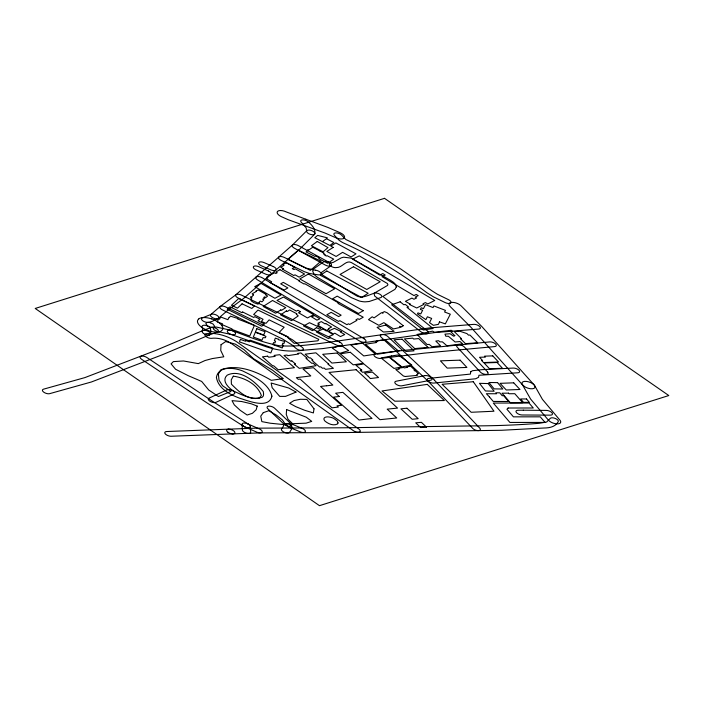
<?xml version="1.0" encoding="UTF-8"?>
<svg xmlns="http://www.w3.org/2000/svg" width="704" height="704" viewBox="0 0 704 704"><rect width="100%" height="100%" fill="white"/><g stroke="black" fill="none" stroke-linecap="round" stroke-linejoin="round"><path stroke-width="1.06" d="M202.145 331.302L202.629 329.331L202.101 326.682A4.365 1.98 19.4 0 1 205.788 325.398A4.365 1.98 19.4 0 1 210.39 328.486L210.971 331.434L210.434 334.039M326.471 238.7L327.307 237.829L317.645 235.391L314.794 237.723L329.842 245.45L333.863 242.537L326.471 238.7L322.458 241.613M314.653 234.23L300.133 248.741L243.619 298.434L227.762 310.297L218.451 318.314A4.365 1.98 19.4 0 1 212.951 317.882A4.365 1.98 19.4 0 1 210.813 314.565L220.229 306.46L236.007 294.668L292.442 245.036L306.882 230.604A4.365 1.98 19.4 0 1 313.676 231.722A4.365 1.98 19.4 0 1 312.391 234.775A4.365 1.98 19.4 0 1 306.601 231.282L306.196 227.858L301.638 222.649A4.365 1.98 19.4 0 1 302.236 219.894A4.365 1.98 19.4 0 1 308.106 221.795C311.617 224.69 315.489 228.589 314.934 233.552M331.047 265.76L321.411 272.501L321.596 274.481L355.494 295.187C361.478 299.534 368.412 294.958 374.396 293.163A4.365 1.98 19.4 0 1 380.266 294.466A4.365 1.98 19.4 0 1 380.864 297.546L369.169 301.506L365.112 301.858A14.045 6.38 19.4 0 1 359.154 300.942L351.19 297.563L317.548 277.394A14.555 6.609 19.4 0 1 313.852 273.953L312.682 271.093L313.562 268.937L323.646 261.835A4.365 1.98 19.4 0 1 329.305 262.495A4.365 1.98 19.4 0 1 331.021 265.778A4.365 1.98 19.4 0 1 325.345 265.074L294.298 248.151A4.365 1.98 19.4 0 1 292.644 244.878A4.365 1.98 19.4 0 1 298.302 245.599L329.358 262.522M206.826 322.599L205.832 323.576L207.17 325.609A4.594 2.086 19.4 0 0 210.866 327.202L213.937 327.175L214.597 326.234L213.057 324.016L210.514 322.819M202.902 330.537L155.654 350.46L84.876 377.608L43.498 389.18A4.365 1.98 19.4 0 0 43.78 392.19A4.365 1.98 19.4 0 0 49.667 393.659L91.397 381.982L162.369 354.754L209.678 334.805M203.069 330.475L210.901 327.606A4.365 1.98 19.4 0 1 216.744 328.794A4.365 1.98 19.4 0 1 217.545 331.918L209.519 334.866M228.51 429.158L166.892 431.517A4.365 1.98 19.4 0 0 165.299 433.91A4.365 1.98 19.4 0 0 170.975 436.251L233.015 433.875M228.615 429.15L256.08 428.164L344.194 427.786L474.135 425.894A719.242 326.533 19.4 0 0 539.097 423.315L546.665 422.03L550.29 418.343A4.365 1.98 19.4 0 1 555.676 418.625A4.365 1.98 19.4 0 1 558.07 421.96C555.086 427.082 549.155 427.97 543.822 428.023L501.609 430.276L348.286 432.52L260.19 432.898L232.91 433.884M231.053 330.29L216.612 327.105A4.365 1.98 19.4 0 0 213.303 328.636A4.365 1.98 19.4 0 0 218.187 331.61L231.845 334.638A4.365 1.98 19.4 0 0 235.074 332.429A4.365 1.98 19.4 0 0 228.087 330.317A4.365 1.98 19.4 0 0 230.56 334.25L265.707 346.597C277.244 350.328 289.529 352.194 301.62 350.346L322.872 348.577L434.658 332.587L478.623 329.067A4.365 1.98 19.4 0 0 479.618 326.445A4.365 1.98 19.4 0 0 473.801 324.368L429.387 327.932L335.482 341.326C316.994 343.79 298.197 347.037 279.523 345.752C263.234 342.804 247.79 336.406 232.338 330.678M248.09 424.019L258.799 428.692A4.365 1.98 19.4 0 1 262.161 432.018A4.365 1.98 19.4 0 1 257.321 432.37L244.367 426.721M248.679 424.371L211.772 400.805L146.863 357.5A4.365 1.98 19.4 0 0 141.002 356.233A4.365 1.98 19.4 0 0 141.68 359.339L206.65 402.679L243.76 426.378M534.169 384.974L481.888 326.603L460.962 305.703A6.89 3.133 19.4 0 0 451.792 302.386A6.89 3.133 19.4 0 0 450.138 306.495L470.642 326.946L522.799 385.176M221.813 325.503L220.678 324.139A13.297 6.037 19.4 0 0 215.582 320.628M221.822 325.521C225.482 329.762 219.366 333.168 215.494 332.086A13.438 6.098 19.4 0 1 208.472 330.669L207.187 330.202A13.473 6.116 19.4 0 1 203.817 328.61A13.253 6.019 19.4 0 1 200.957 326.709A13.367 6.072 19.4 0 1 197.463 321.35L197.551 320.742A13.253 6.019 19.4 0 1 198.642 319.114M534.732 385.748L542.414 399.353L560.182 420.446A6.89 3.133 19.4 0 1 556.873 423.878A6.89 3.133 19.4 0 1 548.17 419.857L530.64 399.098L522.236 384.402M250.36 426.219L250.694 432.441A4.365 1.98 19.4 0 1 246.162 433.083A4.365 1.98 19.4 0 1 242.387 429.801L242.097 424.53M198.581 318.974A13.438 6.098 19.4 0 1 207.724 317.882A13.367 6.072 19.4 0 1 211.754 318.974M211.781 318.912A13.438 6.098 19.4 0 1 215.618 320.505M206.835 322.546A4.594 2.086 19.4 0 1 210.496 322.766M271.929 396.167C268.822 409.385 248.433 400.902 239.888 398.288C230.138 394.724 218.231 388.608 216.392 377.353C218.698 365.411 234.256 367.699 242.598 370.911C253.774 376.429 268.638 383.143 271.929 396.167M221.038 344.731L220.73 350.442L223.793 356.805L212.326 358.565L205.075 360.51L198.308 363.625L183.506 360.976L173.378 361.61L171.072 363.889L175.578 369.257L188.118 375.628L201.687 381.445L208.727 390.007L218.425 396.51L230.982 391.45L222.499 385.695L219.006 380.178L218.398 374.035L220.933 369.732C238.014 363.704 256.546 371.554 271.269 380.318L283.316 378.638L272.439 370.128L253.475 358.688L244.121 349.747L235.347 344.124L225.658 341.554L221.038 344.731M286.616 409.57L286.264 414.383L288.042 419.276L292.6 423.702L306.099 423.166L311.731 421.362L306.293 417.226L286.616 409.57M263.586 394.02L263.331 395.965L262.073 397.364C252.094 400.409 242.018 394.882 233.138 390.843C228.439 387.684 221.153 380.565 227.172 375.179C240.407 368.658 255.191 381.63 263.296 391.565L263.586 394.02M283.624 424.635L283.378 426.254L281.635 428.912A4.365 1.98 19.4 0 0 284.214 432.256A4.365 1.98 19.4 0 0 289.52 432.414L291.606 429.202L291.94 427.196A4.365 1.98 19.4 0 0 288.077 423.931A4.365 1.98 19.4 0 0 283.624 424.635M314.019 408.822L313.368 412.94L304.586 410.247L295.671 406.604L289.626 403.278L293.99 400.558L300.344 399.282L306.83 399.406L314.019 408.822M418.106 373.71L416.68 374.686L417.366 375.364L405.134 376.508L403.366 375.962L395.78 369.521L399.274 369.028L398.376 368.271L403.682 367.435L404.272 367.902L407.431 367.356L406.974 366.775L410.784 366.291L415.087 370.383L414.102 370.524L416.046 371.351L418.106 373.71M470.738 371.782L470.369 374.088L428.824 378.391A4.365 1.98 19.4 0 0 428.041 381.084A4.365 1.98 19.4 0 0 433.884 383.073L475.693 378.752L478.588 377.282L478.914 375.276L517.73 372.786A4.365 1.98 19.4 0 0 518.945 370.242A4.365 1.98 19.4 0 0 513.172 368.069L481.73 369.688L472.446 370.726L470.738 371.782M396.308 286.986L394.988 289.344L382.844 296.437L427.284 330.766A4.365 1.98 19.4 0 1 427.266 333.696A4.365 1.98 19.4 0 1 421.37 332.086L374.678 296.014L374.026 293.33L387.482 285.463L387.939 284.671L387.332 283.474L351.296 262.513C345.998 259.794 342.03 267.837 336.512 267.555A4.365 1.98 19.4 0 1 330.607 265.98A4.365 1.98 19.4 0 1 330.546 263.032L333.291 262.381L341.229 257.849L343.666 257.18L351.182 258.139L389.875 279.937C392.445 281.626 396.176 283.457 396.308 286.986M253.51 294.826L251.838 296.745L250.439 297.026L251.926 297.862L250.694 299.218L251.152 300.828L253.906 302.667L257.954 304.146L259.635 303.002L258.887 302.535L260.278 301.066L261.976 301.858L263.859 299.904L262.654 299.191L264.959 298.153L263.727 297.51L264.616 296.815L265.883 297.493L267.599 296.067L265.47 294.765L266.068 294.378L258.254 289.995L255.939 290.91L256.564 291.306L252.138 293.85L253.51 294.826M257.198 406.111L256.186 409.754L252.419 413.31L247.139 415.034L240.161 410.282L234.282 404.87L232.012 400.646L241.657 401.509L251.354 403.806L257.198 406.111M245.722 340.551L245.494 341.202L240.346 339.39L239.457 341.889L270.829 352.95L272.756 348.075L249.999 340.155L249.401 341.845L245.722 340.551M278.564 339.284L278.414 339.698L284.698 341.475L283.923 343.526L282.832 343.138L282.216 344.793L283.29 345.18L282.251 347.952L272.844 344.59L273.61 342.549L274.903 343.006L275.59 341.202L274.34 340.754L275.326 338.131L278.564 339.284M264.194 335.544L265.945 336.459L265.39 337.744L263.058 337.621L261.958 340.226L253.317 337.058L255.332 332.297L264.194 335.544M439.49 321.851L438.46 324.324L433.4 325.327L429.519 322.617L431.666 318.428L427.372 316.774L425.894 319.678L417.463 313.887L417.982 312.875L420.754 313.94L422.638 310.262L420.367 309.39L421.194 307.789L423.465 308.651L425.515 304.674L433.066 307.569L433.902 305.932L445.438 310.367L444.602 311.995L450.314 314.195L445.342 323.884L439.49 321.851M256.837 328.698L255.438 331.98L263.674 334.998L265.074 331.716L256.837 328.698M237.75 318.463L237.547 318.938L254.399 325.442L249.779 336.01L231.827 329.384L232.03 328.918L222.209 324.667L222.57 323.831L217.246 321.869L218.583 318.806L219.586 319.176L220.554 316.967L227.938 319.686L228.914 317.469L229.398 317.645L230.366 316.122L237.75 318.463M318.692 339.354L317.988 340.789L294.149 343.323L287.998 337.806L288.385 337.022L279.083 332.517L284.152 327.219L269.13 319.862L266.033 323.356L261.404 321.517L263.05 319.29L253.66 314.494L257.981 310.059L318.692 339.354M338.043 422.937L337.533 423.975C333.397 426.131 328.187 423.878 324.931 421.045A7.348 3.335 19.4 0 1 326.841 416.9A7.48 3.397 19.4 0 1 333.714 418.396L337.26 420.992L338.043 422.937M403.216 325.706L401.993 326.674L399.678 326.339L401.034 327.228L393.474 328.935L383.856 322.661L378.866 325.318L368.526 319.625L372.196 316.774L374.044 317.918L381.436 312.708L383.038 313.21L382.835 312.435L384.402 311.634L387.209 312.822L403.216 325.706M233.314 376.174L231.255 379.817L231.405 384.138C238.612 391.459 248.31 400.981 259.53 397.936L261.378 395.49C257.374 384.226 244.64 377.678 233.314 376.174M263.278 412.667L260.753 416.134L261.835 421.608L270.186 423.21L285.613 424.767L282.471 419.998L276.03 414.911L268.875 410.696L263.278 412.667M508.13 408.012L506.942 409.27L513.436 416.847L540.25 416.83L545.046 422.426L509.916 422.444L493.302 403.058L529.021 403.031L533.28 407.994L508.13 408.012M242.079 303.82L237.468 308.15L231.44 305.29L238.718 298.47L254.461 305.967L251.803 308.458L242.079 303.82M319.757 250.87L312.77 247.218L308.959 249.92L308.264 249.559L307.322 250.228L307.93 250.554L305.976 251.935L315.04 256.441L315.709 255.966L319.572 257.981L318.718 258.579L327.791 263.322L333.696 259.151L327.008 255.658L326.418 256.071L324.817 255.235L325.354 254.866L323.33 253.801L324.157 253.22L319.722 250.897M320.954 261.193L310.402 270.371L287.795 259.345L298.364 250.166L320.954 261.193M242.678 312.013L241.912 312.664L230.032 306.83L227.216 309.214L261.809 326.225L264.484 323.972L258.042 320.804L259.952 319.194L254.769 316.642L253.783 317.469L242.678 312.013M317.275 241.463L311.406 245.766L323.11 251.821L327.967 247.606L317.275 241.463M316.518 327.624L312.409 330.625L303.582 325.987L309.487 322.696L321.05 328.02L319.493 329.164L316.518 327.624M286.378 310.913L280.632 314.908L291.465 320.61L298.232 315.911L296.322 314.204L296.894 313.808L289.599 309.962L287.426 311.467L286.378 310.913M326.85 270.996L320.311 275.246L361.601 297.502L368.148 293.251L326.85 270.996M280.817 309.892L275.625 313.21L263.173 306.46L272.545 300.485L285.754 307.648L281.582 310.314L280.817 309.892M333.194 247.403L326.841 251.416L336.116 256.458L342.619 252.34L351.094 256.951L355.986 253.854L335.843 242.906L330.783 246.101L333.194 247.403M363.238 310.71L358.477 313.482L332.649 298.786L337.207 296.138L363.238 310.71M283.14 268.62L282.339 269.086L293.797 275.528L295.02 274.824L299.138 277.138L304.568 274.023L295.319 268.831L294.017 269.579L292.274 268.602L294.659 267.23L286.405 262.592L282.823 264.651L284.038 265.329L280.711 267.247L283.14 268.62M353.478 266.746L340.05 274.454L366.758 289.476L380.186 281.767L353.478 266.746M308.44 274.006L299.807 278.934L326.031 293.718L334.664 288.79L308.44 274.006M279.954 269.702L275.906 271.973L277.226 272.721L275.818 273.504L274.507 272.765L266.79 277.086L267.793 277.658L266.121 278.599L271.656 281.741L270.134 282.594L284.126 290.03L287.874 287.927L280.676 283.844L283.307 282.366L341.141 315.181L338.633 316.58L331.162 312.338L326.832 314.767L338.536 321.411L339.838 320.681L346.896 324.676L348.471 323.796L349.642 324.465L356.954 320.373L355.969 319.81L357.896 318.727L359.198 319.466L363.238 317.205L337.999 303.45L338.774 303.01L304.7 283.686L304.084 284.029L298.918 281.098L299.49 280.79L279.954 269.702M211.05 314.406L202.638 317.777A4.365 1.98 19.4 0 0 202.699 320.725A4.365 1.98 19.4 0 0 208.595 322.3L211.966 321.473L218.214 318.481A4.365 1.98 19.4 0 0 216.77 315.242A4.365 1.98 19.4 0 0 211.05 314.406M260.894 283.334L254.716 286.642L274.938 298.285L281.116 294.976L260.894 283.334M300.458 311.714L298.505 312.726L307.454 317.935L313.72 314.688L283.466 297.053L276.998 300.414L296.402 311.115L298.003 310.279L300.458 311.714M410.247 304.154L409.526 304.515L416.733 307.991L423.984 304.374L422.972 303.785L425.401 302.57L427.768 303.961L434.746 300.476L359.269 255.878L352.757 259.134L379.746 275.079L382.765 273.583L385.238 275.044L381.982 276.663L413.952 295.566L416.205 294.448L418.194 295.618L415.202 297.106L416.61 297.942L413.952 299.253L411.954 298.082L405.442 301.321L410.247 304.154M325.741 323.506L325.063 323.84L321.323 321.605L317.865 323.259L319.431 324.201L317.592 325.09L326.427 330.378L329.12 329.076L328.328 328.601L331.619 327.017L325.741 323.506M341.141 331.514L340.322 331.91L344.722 334.55L340.454 336.574L334.831 333.186L333.23 333.942L328.504 331.1L334.391 328.328L341.141 331.514M227.198 389.761L208.991 398.165A4.365 1.98 19.4 0 0 210.109 401.35A4.365 1.98 19.4 0 0 215.899 402.371L234.106 393.967A4.365 1.98 19.4 0 0 232.989 390.782A4.365 1.98 19.4 0 0 227.198 389.761M314.547 315.542L311.582 316.862L316.906 320.135L319.88 318.815L314.547 315.542M326.902 330.625L326.225 330.924L323.083 328.988L316.298 331.945L328.337 338.562L330.572 337.577L328.918 336.547L333.124 334.708L326.902 330.625M296.041 392.093L285.498 396.387L279.743 396.405L272.149 387.719L271.146 383.02L288.754 388.027L296.041 392.093M454.793 335.676L453.587 336.195L450.094 333.731L444.954 334.145L445.817 336.239L448.395 336.274L455.136 341.977L459.941 341.528L462.642 343.798L446.987 345.805L442.42 341.871L439.842 341.836L438.662 340.727L435.794 341.053L440.59 345.849L432.036 346.72L429.185 344.397L427.082 344.529L417.094 334.488L432.599 331.126L434.544 332.253L451.22 330.282L452.558 331.452L450.886 331.813L454.793 335.676M400.154 301.796L391.653 304.77L423.271 330.018L433.118 328.522L407.009 307.349L408.549 307.067L405.337 304.462L403.806 304.744L400.154 301.796M384.525 198.326L35.2 308.458L319.475 505.674L668.8 395.542L384.525 198.326M341.167 345.382L332.306 348.128L339.83 353.346L348.691 350.601L341.167 345.382M385.722 325.054L377.08 327.36L383.407 332.015L394.134 331.346L385.722 325.054M424.987 375.619L396.352 381.19A4.365 1.98 19.4 0 0 395.727 383.935A4.365 1.98 19.4 0 0 401.588 385.845L430.751 380.195A4.365 1.98 19.4 0 0 430.883 377.291A4.365 1.98 19.4 0 0 424.987 375.619M391.459 355.978L388.863 356.462L401.861 366.934L411.814 365.077L398.253 354.93L391.459 355.978M388.318 356.62L381.066 357.958L394.011 368.412L401.254 367.074L388.318 356.62M361.759 370.066L360.184 370.339L362.569 372.302L372.038 370.674L363.81 363.898L355.925 365.253L361.759 370.066M291.878 360.897L290.611 361.099L283.985 355.494L286.959 355.036L287.716 355.678L298.531 354.006L297.827 353.408L300.89 352.933L307.155 358.23L305.994 358.406L311.819 363.326L313.051 363.132L316.105 365.719L299.253 368.342L294.298 364.153L295.513 363.968L291.878 360.897M362.56 343.2L350.856 345.013L363.774 355.942L375.47 354.138L362.56 343.2M385.15 339.706L376.763 340.991L377.467 341.59L375.628 341.862L376.42 342.54L365.367 344.23L377.159 354.226L398.438 350.97L385.15 339.706M350.302 352.273L340.243 353.795L353.232 364.839L363.282 363.308L350.302 352.273M427.249 384.375L381.99 390.966L394.803 401.201L444.382 400.55L427.249 384.375M368.28 376.358L370.322 378.558L378.532 377.52L372.407 372.099L364.584 373.094L368.28 376.358M267.573 356.171L262.442 356.84L272.694 365.878L273.662 365.754L278.23 369.785L294.466 367.682L279.726 354.684L274.076 355.414L275.167 356.391L268.752 357.218L267.573 356.171M328.742 364.17L328.011 364.267L333.432 368.333L325.565 369.327L324.139 368.051L322.423 368.262L320.822 366.846L319.572 366.995L311.89 360.193L312.902 360.07L310.376 357.826L309.364 357.958L305.114 354.191L315.92 352.827L328.742 364.17M399.555 350.821L375.487 353.778A4.365 1.98 19.4 0 0 374.818 356.506A4.365 1.98 19.4 0 0 380.679 358.442L424.538 353.109L494.613 346.597A4.365 1.98 19.4 0 0 495.519 343.939A4.365 1.98 19.4 0 0 489.694 341.906L399.564 350.821M326.542 385.73L320.522 386.47L341.563 405.293L337.005 405.838L338.369 407.062L332.05 407.818L300.142 379.104L298.223 379.324L296.358 377.661L310.781 375.918L303.01 368.966L313.438 367.699L332.851 385.07L326.621 385.801M339.284 396.466L333.52 397.162L359.066 420.024L372.046 418.458L342.892 392.366L335.641 393.21L339.284 396.466M406.912 408.232L400.919 408.839L412.192 419.276L418.185 418.669L406.912 408.232M356.118 369.706L329.014 372.442L379.94 419.681L396.713 417.982L387.174 409.147L397.531 408.1L356.118 369.706M427.997 347.354L414.735 348.594L404.448 338.914L412.738 338.149L413.679 339.038L418.669 338.571L427.997 347.354M337.163 353.03L322.696 354.306L331.892 363.053L346.35 361.768L337.163 353.03M426.404 427.082L420.702 427.574L415.721 422.814L421.423 422.33L426.404 427.082M473.282 381.718L442.094 384.287L471.196 412.28L493.97 411.224L473.282 381.718M402.098 339.178L393.994 339.803L405.953 351.454L414.075 350.838L402.098 339.178M461.41 338.633L460.478 338.703L465.467 343.631L477.743 342.786L469.92 335.042L468.494 335.139L466.946 333.599L459.712 331.179L454.265 331.558L461.41 338.633M492.774 355.881L484.546 356.171L485.39 357.069L479.53 357.289L482.539 360.483L481.624 360.518L483.56 362.569L498.546 362.023L492.774 355.881M513.718 382.835L500.025 383.337L506.282 389.99L519.983 389.488L513.718 382.835M497.059 362.498L484.088 362.947L489.518 368.746L502.489 368.289L497.059 362.498M460.126 360.166L440.414 360.835L447.198 368.104L466.91 367.444L460.126 360.166M213.409 333.467L206.941 333.617A4.365 1.98 19.4 0 0 205.489 336.072A4.365 1.98 19.4 0 0 211.209 338.351C218.654 337.401 226.134 339.926 232.223 344.124L353.329 430.637A4.365 1.98 19.4 0 0 359.216 432.071A4.365 1.98 19.4 0 0 358.864 429.044L237.618 342.426C230.472 337.48 222.059 334.321 213.409 333.467M523.31 410.177L518.065 410.247A4.365 1.98 19.4 0 0 516.534 412.667A4.365 1.98 19.4 0 0 522.236 414.982L550.255 415.149A4.365 1.98 19.4 0 0 552.006 412.826A4.365 1.98 19.4 0 0 546.374 410.414L523.31 410.177M508.543 393.158L502.014 393.21L510.4 402.776L522.65 402.662L514.791 393.694L509.054 393.747L508.543 393.158M489.518 397.021L486.376 393.712L496.575 393.765L495.757 392.788L499.734 392.806L502.146 395.674L503.73 395.683L508.649 401.518L493.24 401.438L489.518 397.021M526.513 398.966L520.643 398.948L523.521 402.336L529.39 402.362L526.513 398.966M497.596 382.624L488.893 382.492L494.111 388.872L502.814 389.004L497.596 382.624M488.18 383.574L479.477 383.319L485.461 390.966L494.164 391.23L488.18 383.574M315.322 270.178L306.425 268.206L284.293 257.426A4.365 1.98 19.4 0 0 278.81 257.022A4.365 1.98 19.4 0 0 280.993 260.339L304.392 271.682L309.47 273.478L318.305 274.868A4.365 1.98 19.4 0 0 320.707 272.844A4.365 1.98 19.4 0 0 315.322 270.178M305.835 219.243L286.361 211.966A6.89 3.133 19.4 0 0 277.684 211.288A6.89 3.133 19.4 0 0 281.072 216.533L288.455 219.806L324.914 232.998L335.984 237.811A6.89 3.133 19.4 0 0 344.282 237.978A6.89 3.133 19.4 0 0 340.067 232.698L327.958 227.454L305.835 219.243M301.928 428.287L292.362 424.31A4.365 1.98 19.4 0 0 286.906 423.931A4.365 1.98 19.4 0 0 289.15 427.258L300.564 432.001A4.365 1.98 19.4 0 0 305.36 431.605A4.365 1.98 19.4 0 0 301.928 428.287M273.302 266.561L264.062 262.592A4.365 1.98 19.4 0 0 258.834 262.522A4.365 1.98 19.4 0 0 261.554 265.874L270.794 269.834A4.365 1.98 19.4 0 0 276.03 269.905A4.365 1.98 19.4 0 0 273.302 266.561M268.418 270.987L258.834 266.737A4.365 1.98 19.4 0 0 253.537 266.587A4.365 1.98 19.4 0 0 256.133 269.931L265.725 274.173A4.365 1.98 19.4 0 0 271.014 274.322A4.365 1.98 19.4 0 0 268.418 270.987M354.13 243.399L345.875 239.518L341.581 235.145A4.365 1.98 19.4 0 0 335.852 232.892A4.365 1.98 19.4 0 0 334.47 235.374L338.369 239.562A13.05 5.922 19.4 0 0 340.63 241.314A14.027 6.371 19.4 0 0 342.162 242.255A13.235 6.01 19.4 0 0 343.886 243.144C373.331 256.335 400.99 273.205 426.73 292.635L433.523 296.894L445.324 302.65A4.365 1.98 19.4 0 0 450.736 302.958A4.365 1.98 19.4 0 0 448.395 299.622L437.404 294.272L432.098 290.919L400.937 269.13L387.323 260.832L354.13 243.399M339.768 342.162L241.384 295.082A4.365 1.98 19.4 0 0 235.937 294.721A4.365 1.98 19.4 0 0 238.198 298.047L336.582 345.127A4.365 1.98 19.4 0 0 342.03 345.488A4.365 1.98 19.4 0 0 339.768 342.162M285.754 336.037L225.606 306.926A4.365 1.98 19.4 0 0 220.141 306.539A4.365 1.98 19.4 0 0 222.35 309.857L282.26 338.862L292.037 344.934L296.05 348.436A4.365 1.98 19.4 0 0 301.928 350.31A4.365 1.98 19.4 0 0 302.482 347.538L292.6 339.891L285.754 336.037M364.109 338.782L262.205 277.754A4.365 1.98 19.4 0 0 256.432 276.778A4.365 1.98 19.4 0 0 257.629 279.981L359.542 341.009A4.365 1.98 19.4 0 0 365.314 341.986A4.365 1.98 19.4 0 0 364.109 338.782M434.421 380.16L387.754 336.477A4.365 1.98 19.4 0 0 381.911 334.497A4.365 1.98 19.4 0 0 381.137 337.198L428.041 381.102L472.507 428.19A4.365 1.98 19.4 0 0 478.122 430.619A4.365 1.98 19.4 0 0 479.934 428.322L434.421 380.16M290.937 423.72L274.595 408.179A4.365 1.98 19.4 0 0 268.77 406.146A4.365 1.98 19.4 0 0 267.872 408.804L284.214 424.336A4.365 1.98 19.4 0 0 290.039 426.378A4.365 1.98 19.4 0 0 290.937 423.72M487.546 371.914L464.341 346.984A4.365 1.98 19.4 0 0 458.594 344.758A4.365 1.98 19.4 0 0 457.248 347.248L480.462 372.17A4.365 1.98 19.4 0 0 486.2 374.405A4.365 1.98 19.4 0 0 487.546 371.914M523.855 386.135A6.89 3.133 19.4 0 0 534.855 387.64A6.89 3.133 19.4 0 0 526.75 381.436A6.89 3.133 19.4 0 0 523.855 386.135M203.438 333.406A4.365 1.98 19.4 0 0 210.355 334.25A4.365 1.98 19.4 0 0 205.075 330.352A4.365 1.98 19.4 0 0 203.438 333.406M227.955 432.291A4.365 1.98 19.4 0 0 234.837 433.074A4.365 1.98 19.4 0 0 229.495 429.194A4.365 1.98 19.4 0 0 227.955 432.291M243.338 426.087A4.365 1.98 19.4 0 0 250.272 426.967A4.365 1.98 19.4 0 0 245.054 423.06A4.365 1.98 19.4 0 0 243.338 426.087"/></g></svg>
